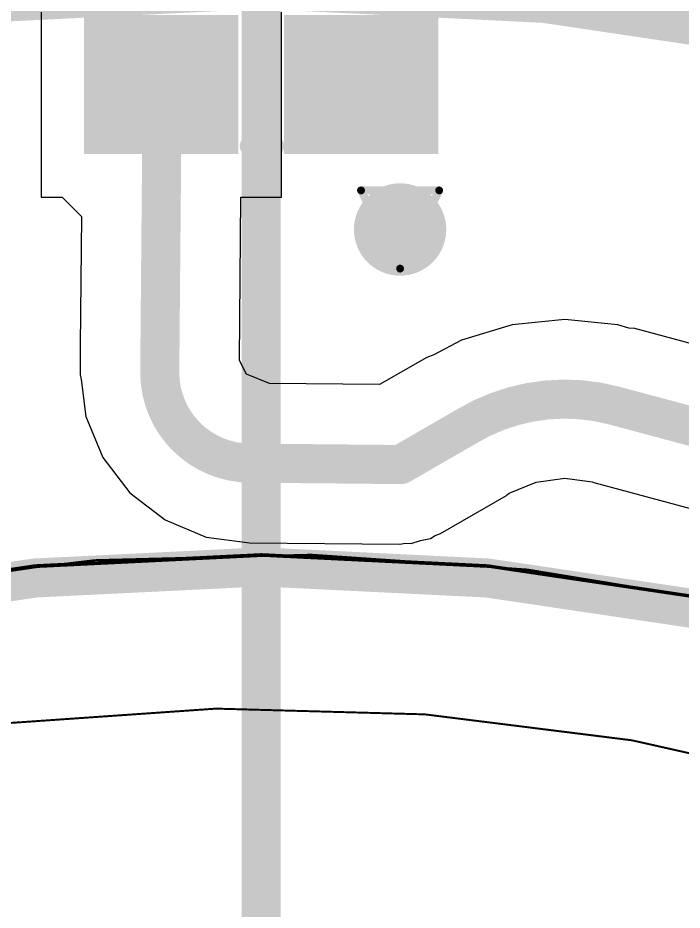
# Model space of a CAD drawing. Header units: inches. Extents: x -18 to 217, y -14 to 159.
# Drawn here: x 34.23 to 38.55, y 32.24 to 38.03 of the extents above; entities that cross this region are included whole.
import ezdxf

# ---------------------------------------------------------------- set-up
doc = ezdxf.new("R2010")
doc.units = ezdxf.units.IN
for name, color, linetype in [('Bottom Layer', 5, 'Continuous'), ('Dimension', 6, 'Continuous'), ('Drill Drawing', 1, 'Continuous'), ('Fabrication', 76, 'Continuous'), ('Mechanical 4', 56, 'Continuous'), ('Top Layer', 1, 'Continuous'), ('Top Overlay', 2, 'Continuous'), ('Top Paste', 8, 'Continuous'), ('Top Solder', 216, 'Continuous'), ('Via Holes', 16, 'Continuous')]:
    doc.layers.add(name, color=color, linetype=linetype)

# ---------------------------------------------------------------- blocks, each defined once
blk = doc.blocks.new('SK6812_EC20_46')
at = {"layer": 'Top Layer'}
for points in [[(-1.04999917, 0.9499993699999999), (-0.24999823, 0.9499993699999999), (-0.24999823, 0.24999823), (-1.04999917, 0.24999823)], [(0.24999823, 0.95000699), (1.04999917, 0.95000699), (1.04999917, 0.25000585), (0.24999823, 0.25000585)], [(-1.04999917, -0.25000585), (-0.24999823, -0.25000585), (-0.24999823, -0.95000699), (-1.04999917, -0.95000699)], [(0.25000077, -0.24999823), (1.05000171, -0.24999823), (1.05000171, -0.9499993699999999), (0.25000077, -0.9499993699999999)]]:
    blk.add_hatch(color=1, dxfattribs=at).paths.add_polyline_path(points)
at = {"layer": 'Top Paste'}
for points in [[(-1.04999917, 0.9499993699999999), (-0.24999823, 0.9499993699999999), (-0.24999823, 0.24999823), (-1.04999917, 0.24999823)], [(0.24999823, 0.95000699), (1.04999917, 0.95000699), (1.04999917, 0.25000585), (0.24999823, 0.25000585)], [(-1.04999917, -0.25000585), (-0.24999823, -0.25000585), (-0.24999823, -0.95000699), (-1.04999917, -0.95000699)], [(0.25000077, -0.24999823), (1.05000171, -0.24999823), (1.05000171, -0.9499993699999999), (0.25000077, -0.9499993699999999)]]:
    blk.add_hatch(color=8, dxfattribs=at).paths.add_polyline_path(points)
at = {"layer": 'Top Solder'}
for points in [[(-1.15159917, 1.05159937), (-0.14839823, 1.05159937), (-0.14839823, 0.14839823), (-1.15159917, 0.14839823)], [(0.14839823, 1.05160699), (1.15159917, 1.05160699), (1.15159917, 0.14840585), (0.14839823, 0.14840585)], [(-1.15159917, -0.14840585), (-0.14839823, -0.14840585), (-0.14839823, -1.05160699), (-1.15159917, -1.05160699)], [(0.14840077, -0.14839823), (1.15160171, -0.14839823), (1.15160171, -1.05159937), (0.14840077, -1.05159937)]]:
    blk.add_hatch(color=216, dxfattribs=at).paths.add_polyline_path(points)
at = {"layer": 'Top Overlay', "const_width": 0.127}
for points in [[(0.07620254, 1.00000054), (-0.08560054, 0.99999546)], [(-0.9999929200000001, -0.085598), (-0.999998, 0.0762)], [(0.999998, 0.0762), (0.999998, -0.08560054)], [(1.34619238, -0.48259492), (1.21920254, -0.6096)], [(1.34619492, -0.7366), (1.34619238, -0.48259492)], [(1.34619492, -0.7366), (1.21920254, -0.6096)], [(0.0762, -0.999998), (-0.08560054, -0.999998)]]:
    blk.add_lwpolyline(points, dxfattribs=at)
at = {"layer": 'Top Overlay', "const_width": 0.0635}
for points in [[(-0.11735054, 0.99999546, 1), (-0.05385054, 0.99999546, 1)], [(0.04445254, 1.00000054, 1), (0.10795254, 1.00000054, 1)], [(-1.031748, 0.0762, 1), (-0.968248, 0.0762, 1)], [(0.968248, 0.0762, 1), (1.031748, 0.0762, 1)], [(-1.03174292, -0.085598, 1), (-0.96824292, -0.085598, 1)], [(0.968248, -0.08560054, 1), (1.031748, -0.08560054, 1)], [(1.31444238, -0.48259492, 1), (1.37794238, -0.48259492, 1)], [(1.31444238, -0.48259492, 1), (1.37794238, -0.48259492, 1)], [(1.18745254, -0.6096, 1), (1.25095254, -0.6096, 1)], [(1.18745254, -0.6096, 1), (1.25095254, -0.6096, 1)], [(1.31444492, -0.7366, 1), (1.37794492, -0.7366, 1)], [(1.31444492, -0.7366, 1), (1.37794492, -0.7366, 1)], [(-0.11735054, -0.999998, 1), (-0.05385054, -0.999998, 1)], [(0.04445, -0.999998, 1), (0.10795, -0.999998, 1)]]:
    blk.add_lwpolyline(points, format="xyb", close=True, dxfattribs=at)

msp = doc.modelspace()

# ---------------------------------------------------------------- hatches: boundary and pattern name
at = {"layer": 'Bottom Layer'}
h = msp.add_hatch(color=5, dxfattribs=at)
edge = h.paths.add_edge_path()
edge.add_arc((36.71278662, 36.65796072), 0.2999994, 0, 360)
at = {"layer": 'Top Layer'}
h = msp.add_hatch(color=1, dxfattribs=at)
edge = h.paths.add_edge_path()
edge.add_arc((36.71278662, 36.65796072), 0.2999994, 0, 360)
at = {"layer": 'Via Holes'}
h = msp.add_hatch(color=7, dxfattribs=at)
edge = h.paths.add_edge_path()
edge.add_arc((36.71278662, 36.65796072), 0.1499997, 0, 360)

# ---------------------------------------------------------------- linework, layer by layer
at = {"layer": 'Dimension', "const_width": 0.254}
msp.add_lwpolyline([(35.81033478, 46.4669251), (35.81100533999999, -6.45006076)], dxfattribs=at)
for points in [[(58.31000022, 19.46699942, 1), (13.30999878, 19.46699942, 1)], [(54.56033537999999, 19.46692576, 1), (17.06033418, 19.46692576, 1)]]:
    msp.add_lwpolyline(points, format="xyb", close=True, dxfattribs=at)
at = {"layer": 'Drill Drawing', "const_width": 0.0508}
for points in [[(36.45878662, 36.91196072), (36.96678662, 36.91196072)], [(36.45878662, 36.91196072), (36.71278662, 36.40396071999999)], [(36.71278662, 36.40396071999999), (36.96678662, 36.91196072)]]:
    msp.add_lwpolyline(points, dxfattribs=at)
at = {"layer": 'Drill Drawing', "const_width": 0.0254}
for points in [[(36.44608662, 36.91196072, 1), (36.47148662, 36.91196072, 1)], [(36.44608662, 36.91196072, 1), (36.47148662, 36.91196072, 1)], [(36.95408662, 36.91196072, 1), (36.97948662, 36.91196072, 1)], [(36.95408662, 36.91196072, 1), (36.97948662, 36.91196072, 1)], [(36.70008661999999, 36.40396071999999, 1), (36.72548662, 36.40396071999999, 1)], [(36.70008661999999, 36.40396071999999, 1), (36.72548662, 36.40396071999999, 1)]]:
    msp.add_lwpolyline(points, format="xyb", close=True, dxfattribs=at)
at = {"layer": 'Fabrication', "const_width": 0.0127}
for points in [[(24.02757196, 36.93219944, -0.191774322206495), (39.20154212, 40.2740495)], [(24.02757196, 36.93219944, -0.191774322206495), (39.20154212, 40.2740495)], [(24.02757196, 36.93219944, -0.191774322206495), (39.20154212, 40.2740495)], [(24.02757196, 36.93219944, -0.191774322206495), (39.20154212, 40.2740495)], [(21.84632156, 25.02614756, -0.3667768951628362), (38.92474816, 34.222817)], [(21.84632156, 25.02614756, -0.3667768951628362), (38.92474816, 34.222817)], [(21.84632156, 25.02614756, -0.3667768951628362), (38.92474816, 34.222817)], [(21.84632156, 25.02614756, -0.3667768951628362), (38.92474816, 34.222817)], [(22.3945323, 23.54997576, -0.4369289405353744), (40.83044412, 32.61877144)], [(22.3945323, 23.54997576, -0.4369289405353744), (40.83044412, 32.61877144)]]:
    msp.add_lwpolyline(points, format="xyb", dxfattribs=at)
at = {"layer": 'Mechanical 4', "const_width": 0.0127}
for points in [[(50.81100582, 19.54995328, 1), (20.81100486, 19.54995328, 1)], [(50.81100582, 19.54995328, 1), (20.81100486, 19.54995328, 1)], [(50.81100582, 19.54995328, 1), (20.81100486, 19.54995328, 1)], [(50.81100582, 19.54995328, 1), (20.81100486, 19.54995328, 1)], [(50.8248031, 19.53848518, 1), (20.82480214, 19.53848518, 1)], [(50.8248031, 19.53848518, 1), (20.82480214, 19.53848518, 1)], [(50.8248031, 19.53848518, 1), (20.82480214, 19.53848518, 1)], [(50.8248031, 19.53848518, 1), (20.82480214, 19.53848518, 1)]]:
    msp.add_lwpolyline(points, format="xyb", close=True, dxfattribs=at)
at = {"layer": 'Top Layer'}
for p, q in [((34.37933942, 38.06899929999999), (34.37933942, 36.86899407999999)), ((35.94133782, 36.86899407999999), (35.94133782, 38.06900692)), ((34.37933942, 36.86899407999999), (34.5163648, 36.86899407999999)), ((34.5163648, 36.86899407999999), (34.64154108, 36.74272306)), ((35.66935462, 35.8096312), (35.67858244, 36.86899407999999)), ((35.67858244, 36.86899407999999), (35.94133782, 36.86899407999999)), ((34.64154108, 36.74272306), (34.63423604, 35.90413952)), ((37.78399098, 36.07306476), (37.44130688, 36.03931324)), ((38.12667508, 36.03931324), (37.78399098, 36.07306476)), ((37.44130688, 36.03931324), (37.11179014, 35.93935662)), ((38.19939528, 36.01725334), (38.12667508, 36.03931324)), ((38.23901166, 36.01465746), (38.19939528, 36.01725334)), ((38.83004934, 35.85628845999999), (38.23901166, 36.01465746)), ((37.11179014, 35.93935662), (36.9325652, 35.84355797999999)), ((34.63423604, 35.90413952), (34.63270695999999, 35.72894556)), ((36.88563616, 35.8276271), (36.57945948, 35.6508558)), ((36.9325652, 35.84355797999999), (36.88563616, 35.8276271)), ((35.68442444, 35.77715984), (35.66935462, 35.8096312)), ((35.71420593999999, 35.71782798), (35.68442444, 35.77715984)), ((34.63270695999999, 35.72894556), (34.63310066, 35.72649954)), ((34.63310066, 35.72649954), (34.63270695999999, 35.72101822)), ((34.63270695999999, 35.72101822), (34.6329, 35.72005301999999)), ((34.6329, 35.72005301999999), (34.63274506, 35.71511779999999)), ((34.63274506, 35.71511779999999), (34.63276792, 35.71354046)), ((34.63276792, 35.71354046), (34.63931096, 35.68295886)), ((35.86385004, 35.65749282), (35.71420593999999, 35.71782798)), ((34.63931096, 35.68295886), (34.67083236, 35.44353338)), ((36.57945948, 35.6508558), (35.86385004, 35.65749282)), ((34.67083236, 35.44353338), (34.7814011, 35.1765997)), ((34.7814011, 35.1765997), (34.95728848, 34.94737739999999)), ((37.42119516, 34.94490344), (37.59619354, 35.01738996)), ((37.59619354, 35.01738996), (37.78399098, 35.04211432)), ((37.78399098, 35.04211432), (37.96133632, 35.01876664)), ((37.96133632, 35.01876664), (37.97089941999999, 35.01404986)), ((37.97089941999999, 35.01404986), (41.35687436, 34.10677456)), ((34.95728848, 34.94737739999999), (35.18651078, 34.77149002)), ((37.4116346, 34.93756538), (37.42119516, 34.94490344)), ((36.97498828, 34.68305738), (37.40358533999999, 34.93050672)), ((37.40358533999999, 34.93050672), (37.4116346, 34.93756538)), ((35.18651078, 34.77149002), (35.45344445999999, 34.66092128)), ((35.45344445999999, 34.66092128), (35.71877794, 34.6259912)), ((36.90977886, 34.65127182), (36.94037316, 34.67130734)), ((36.94037316, 34.67130734), (36.97498828, 34.68305738)), ((35.71877794, 34.6259912), (35.73432782, 34.62274762)), ((35.73432782, 34.62274762), (36.71120928, 34.61368744)), ((36.71120928, 34.61368744), (36.74712742, 34.62048702)), ((36.74712742, 34.62048702), (36.78361706, 34.61809434)), ((36.78361706, 34.61809434), (36.84552702, 34.6391103)), ((36.84552702, 34.6391103), (36.90977886, 34.65127182))]:
    msp.add_line(p, q, dxfattribs=at)
for points, const_width in [([(23.95966252, 38.67549034, -0.538770409587209), (58.0621648, 22.88544064)], 2.032), ([(35.15064344, 35.7225981, -0.0025749652357157), (35.15064344, 35.72442943999999)], 0.254), ([(35.73913096, 35.14067902, -0.4093815859905123), (35.15065868, 35.72102076)], 0.254), ([(37.14460948, 35.37906563999999, -0.2036222772454965), (38.10495299999999, 35.51435112)], 0.254)]:
    msp.add_lwpolyline(points, format="xyb", dxfattribs=dict(at, const_width=const_width))
at = {"layer": 'Top Layer', "const_width": 0.254}
for points in [[(35.16395557999999, 37.25273473999999), (35.16617046, 37.50703446)], [(35.1506409, 35.72443452), (35.16395557999999, 37.25273473999999)], [(35.15064344, 35.72260318), (35.1506663, 35.72102076)], [(38.10495554, 35.51435366), (41.49093048, 34.60707582)], [(36.71601242, 35.1316163), (37.14460948, 35.37906563999999)], [(35.73913096, 35.14067648), (36.71601242, 35.1316163)]]:
    msp.add_lwpolyline(points, dxfattribs=at)
at = {"layer": 'Top Layer', "const_width": 0.127}
for points in [[(35.10267046, 37.50703446, 1), (35.22967045999999, 37.50703446, 1)], [(35.10045557999999, 37.25273473999999, 1), (35.22745558, 37.25273473999999, 1)], [(35.10045557999999, 37.25273473999999, 1), (35.22745558, 37.25273473999999, 1)], [(35.0871409, 35.72443452, 1), (35.2141409, 35.72443452, 1)], [(35.08714344, 35.72442943999999, 1), (35.21414344, 35.72442943999999, 1)], [(35.08714344, 35.72260318, 1), (35.21414344, 35.72260318, 1)], [(35.08714344, 35.7225981, 1), (35.21414344, 35.7225981, 1)], [(35.08715868, 35.72102076, 1), (35.21415868, 35.72102076, 1)], [(35.0871663, 35.72102076, 1), (35.2141663, 35.72102076, 1)], [(38.041453, 35.51435112, 1), (38.16845299999999, 35.51435112, 1)], [(38.04145554, 35.51435366, 1), (38.16845554, 35.51435366, 1)], [(37.08110947999999, 35.37906563999999, 1), (37.20810948, 35.37906563999999, 1)], [(37.08110947999999, 35.37906563999999, 1), (37.20810948, 35.37906563999999, 1)], [(35.67563096, 35.14067902, 1), (35.80263095999999, 35.14067902, 1)], [(35.67563096, 35.14067648, 1), (35.80263095999999, 35.14067648, 1)], [(36.65251241999999, 35.1316163, 1), (36.77951242, 35.1316163, 1)], [(36.65251241999999, 35.1316163, 1), (36.77951242, 35.1316163, 1)]]:
    msp.add_lwpolyline(points, format="xyb", close=True, dxfattribs=at)
at = {"layer": 'Top Overlay', "const_width": 0.254}
msp.add_lwpolyline([(50.8103505, 19.46693338, 1), (20.81034954, 19.46693338, 1)], format="xyb", close=True, dxfattribs=at)

# ---------------------------------------------------------------- block references
at = {"rotation": 180}
msp.add_blockref('SK6812_EC20_46', (35.81033732, 38.1999998), dxfattribs=at)

doc.saveas('drawing.dxf')
